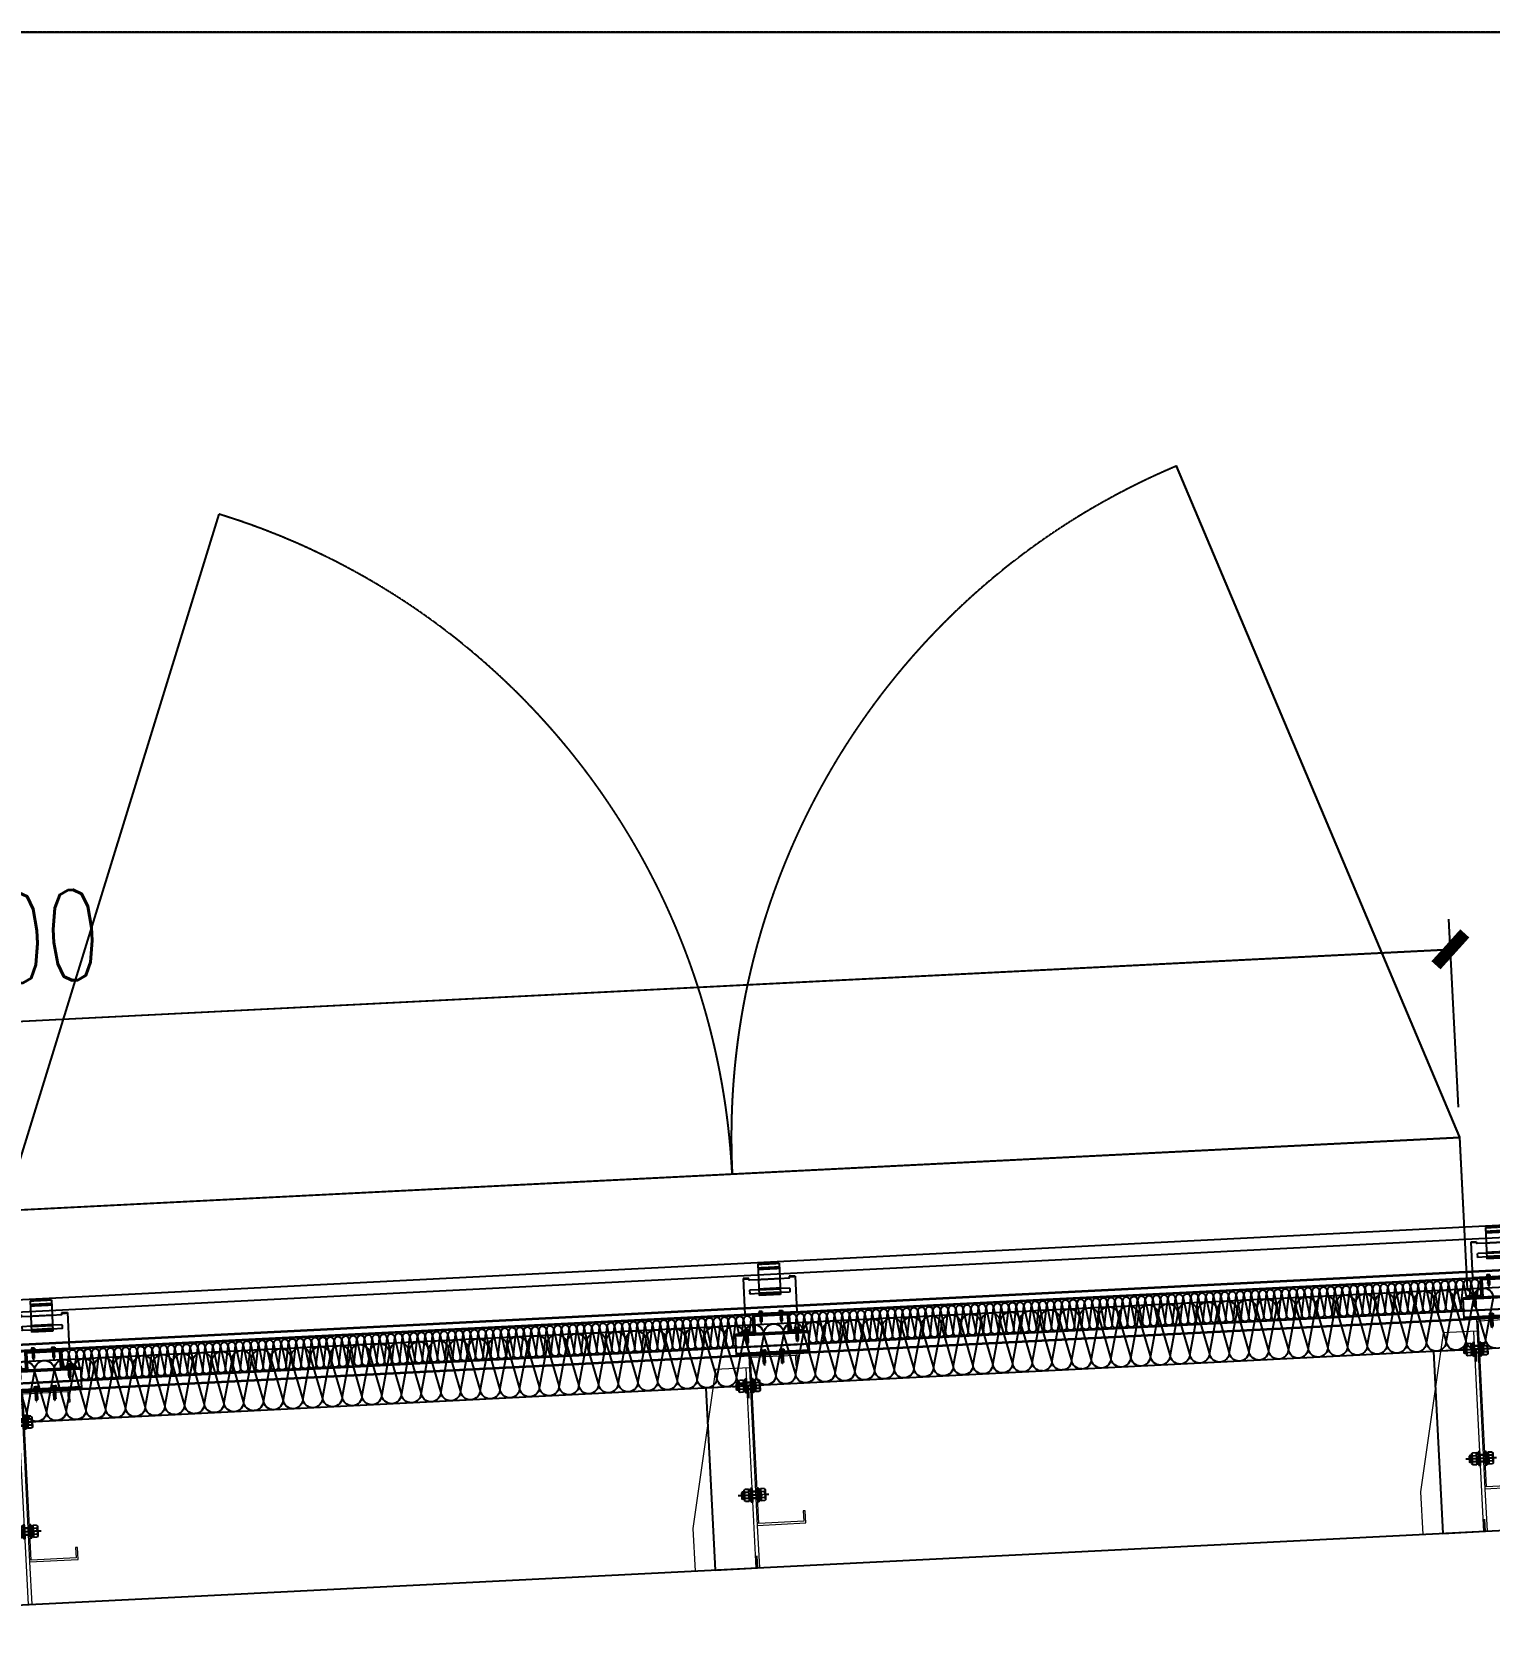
# Model space of a CAD drawing. Extents: x 220580 to 2027826, y -309201 to 71987.
# Drawn here: x 293934 to 296334, y -212164 to -209529 of the extents above; entities that cross this region are included whole.
import ezdxf

# ---------------------------------------------------------------- set-up
doc = ezdxf.new("R2010")
doc.units = 0
for name, pattern in [('__DASH', [0.35, 0.25, -0.1]), ('CENTER', [2, 1.25, -0.25, 0.25, -0.25]), ('CONTINUOUS0', [0]), ('CONTINUOUS1', [0]), ('DASH', [0.35, 0.25, -0.1]), ('DOTE', [2.42, 2, -0.2, 0.02, -0.2])]:
    doc.linetypes.add(name, pattern=pattern)
for name, color, linetype in [('003_THICK', 7, 'CONTINUOUS1'), ('004_THIN', 6, 'CONTINUOUS0'), ('A-AXIS-DOTE', 14, 'DOTE'), ('A-AXIS-DP', 126, 'Continuous'), ('A-HATCH-2', 251, 'Continuous'), ('A-LIN-V', 9, 'Continuous'), ('AS-COLN', 6, 'Continuous'), ('BWM', 8, 'Continuous'), ('C18', 4, 'CENTER'), ('DIM', 173, 'Continuous'), ('pj', 4, 'Continuous'), ('SEAMLOK75 - SHEET', 6, 'Continuous'), ('ZX', 240, 'CENTER'), ('建-尺寸', 3, 'Continuous'), ('紧固件', 40, 'Continuous')]:
    doc.layers.add(name, color=color, linetype=linetype)
doc.layers.add('S-dim', color=81, linetype='Continuous', lineweight=0)
doc.layers.add('粗', color=7, linetype='Continuous', lineweight=50)
doc.styles.add('A-DIM_T3', font='SIMPLEX', dxfattribs={"width": 0.705882, "bigfont": 'GBCBIG'})
doc.dimstyles.new('A-DIM&&50', dxfattribs={"dimtxt": 148.75, "dimasz": 50, "dimexe": 125, "dimexo": 150, "dimgap": 63.125, "dimtad": 1, "dimdec": 0, "dimzin": 0, "dimdsep": 46, "dimtxsty": 'A-DIM_T3', "dimblk": 'ARCHTICK', "dimcen": 0.09, "dimclrt": 7, "dimazin": 2, "dimtfac": 1, "dimtdec": 0, "dimtix": 1, "dimtmove": 2, "dimatfit": 3, "dimfxl": 0, "dimtolj": 1, "dimtzin": 0, "dimarcsym": 0})

# ---------------------------------------------------------------- blocks, each defined once
blk = doc.blocks.new('CURVEPATTERNLIB$SYSLIB$岩棉板')
at = {"color": 0}
for p, q in [((0, -17), (12, -67)), ((12, -67), (24, -17))]:
    blk.add_line(p, q, dxfattribs=at)
for centre, start, end in [((12, -17), 0, 180), ((0, -67), 270, 0), ((24, -67), 180, 270)]:
    blk.add_arc(centre, 12, start, end, dxfattribs=at)
blk = doc.blocks.new('G$C845E5159')
at = {"layer": 'A-LIN-V', "color": 2}
blk.add_line((300, 700), (8250, 1100), dxfattribs=at)
at = {"layer": 'A-LIN-V'}
for points in [[(6865.1, 1310.7), (6864.1, 1330.6), (6794.2, 1327.1), (6809.3, 1027.5), (6879.2, 1031), (6878.2, 1051)], [(5666.6, 1250.4), (5665.6, 1270.3), (5595.7, 1266.8), (5610.8, 967.2), (5680.7, 970.7), (5679.7, 990.7)]]:
    blk.add_lwpolyline(points, dxfattribs=at)
at = {"layer": 'AS-COLN'}
for p, q in [((8250, 1500.5), (401.1, 1105.6)), ((8250, 1400.4), (400.1, 1005.4))]:
    blk.add_line(p, q, dxfattribs=at)
at = {"layer": 'A-HATCH-2', "xscale": -1.354458951392196, "yscale": 1.351351351351351, "zscale": 1.351351351351351, "rotation": 2.88037755284905}
for p in [(6729, 1431), (6761.5, 1432.6), (6794, 1434.3), (6826.4, 1435.9), (6858.9, 1437.5), (6891.3, 1439.2), (6209.6, 1404.9), (6242, 1406.5), (6274.5, 1408.1), (6307, 1409.8), (6339.4, 1411.4), (6371.9, 1413), (6404.4, 1414.7), (6436.8, 1416.3), (6469.3, 1417.9), (6501.8, 1419.6), (6534.2, 1421.2), (6566.7, 1422.8), (6599.2, 1424.5), (6631.6, 1426.1), (6664.1, 1427.7), (6696.6, 1429.4), (5657.6, 1377.1), (5690.1, 1378.7), (5722.6, 1380.3), (5755, 1382), (5787.5, 1383.6), (5820, 1385.2), (5852.4, 1386.9), (5884.9, 1388.5), (5917.4, 1390.1), (5949.8, 1391.8), (5982.3, 1393.4), (6014.8, 1395.1), (6047.2, 1396.7), (6079.7, 1398.3), (6112.2, 1400), (6144.6, 1401.6), (6177.1, 1403.2), (5138.2, 1350.9), (5170.7, 1352.6), (5203.1, 1354.2), (5235.6, 1355.8), (5268.1, 1357.5), (5300.5, 1359.1), (5333, 1360.7), (5365.4, 1362.4), (5397.9, 1364), (5430.4, 1365.6), (5462.8, 1367.3), (5495.3, 1368.9), (5527.8, 1370.5), (5560.2, 1372.2), (5592.7, 1373.8), (5625.2, 1375.4), (4618.7, 1324.8), (4651.2, 1326.4), (4683.7, 1328.1), (4716.1, 1329.7), (4748.6, 1331.3), (4781.1, 1333), (4813.5, 1334.6), (4846, 1336.2), (4878.5, 1337.9), (4910.9, 1339.5), (4943.4, 1341.1), (4975.9, 1342.8), (5008.3, 1344.4), (5040.8, 1346), (5073.3, 1347.7), (5105.7, 1349.3), (4488.9, 1318.3), (4521.3, 1319.9), (4553.8, 1321.5), (4586.3, 1323.2)]:
    blk.add_blockref('CURVEPATTERNLIB$SYSLIB$岩棉板', p, dxfattribs=at)
blk = doc.blocks.new('_ArchTick')
at = {"color": 0, "linetype": 'ByBlock', "const_width": 0.4}
blk.add_lwpolyline([(-0.5, -0.5), (0.5, 0.5)], dxfattribs=at)
blk = doc.blocks.new('*D369')
at = {"layer": 'Defpoints', "color": 0, "transparency": 16777216}
for p in [(-1772682.3, 580899.3), (-1777491.8, 580830.9), (-1772697.8, 580589.7)]:
    blk.add_point(p, dxfattribs=at)
at = {"layer": '建-尺寸', "color": 0, "lineweight": -2, "transparency": 16777216}
for p, q in [((-1777489.3, 580880.8), (-1777473.7, 581190.4)), ((-1777476.2, 581140.5), (-1772682.3, 580899.3)), ((-1772695.3, 580639.6), (-1772679.7, 580949.2))]:
    blk.add_line(p, q, dxfattribs=at)
at = {"layer": '建-尺寸', "color": 0, "lineweight": -2, "transparency": 16777216, "xscale": 50, "yscale": 50, "zscale": 50}
for p, rotation in [((-1777476.2, 581140.5), 177.1195904165195), ((-1772682.3, 580899.3), 357.1195904165195)]:
    blk.add_blockref('_ArchTick', p, dxfattribs=dict(at, rotation=rotation))
at = {"layer": '建-尺寸', "color": 7, "transparency": 16777216, "insert": (-1775072.3, 581157.2), "char_height": 148.75, "attachment_point": 5, "rotation": 357.1196, "style": 'A-DIM_T3'}
blk.add_mtext('\\A1;4800', dxfattribs=at)
blk = doc.blocks.new('20250821141233')
at = {"layer": 'A-AXIS-DOTE', "linetype": '__DASH', "ltscale": 2}
blk.add_line((110560.4, 14500), (-5335.3, 14500), dxfattribs=at)
blk = doc.blocks.new('34t65')
at = {"color": 2, "ltscale": 50}
for p, q in [((1430037, 238183.4), (1430157, 238183.4)), ((1430037, 238148.4), (1430037, 238183.4)), ((1430037, 238180.9), (1430157, 238180.9)), ((1430157, 238183.4), (1430157, 238148.4)), ((1430157, 238150.9), (1430037, 238150.9)), ((1430157, 238148.4), (1430037, 238148.4))]:
    blk.add_line(p, q, dxfattribs=at)
blk = doc.blocks.new('*U1984')
at = {"layer": 'pj'}
for p, q in [((-4.4, 0.5), (-4.4, 0)), ((4.4, 0), (-4.4, 0)), ((-4.1, 0.8), (-3.1, 1)), ((4.1, 0.8), (-4.1, 0.8)), ((-3.1, 3.9), (-3.1, 1)), ((3.1, 1), (-3.1, 1)), ((2.3, 4.2), (-2.3, 4.2)), ((-2, 0.8), (-1.5, 1)), ((-1.5, 3.9), (-1.5, 1)), ((-1.5, 0), (-1.5, -1.6)), ((1.5, 3.9), (1.5, 1)), ((2.2, 0.8), (1.5, 1)), ((1.5, 0), (1.5, -1.1)), ((3.1, 3.9), (3.1, 1)), ((4.1, 0.8), (3.1, 1)), ((4.4, 0.5), (4.4, 0)), ((-2.1, -1.9), (2.1, -1.4)), ((-2.1, -1.9), (-1.5, -1.6)), ((-2.1, -1.9), (-1.5, -2.2)), ((-2.1, -3.3), (2.1, -2.8)), ((-2.1, -3.3), (-1.5, -3)), ((-2.1, -3.3), (-1.5, -3.6)), ((-2.1, -4.7), (2.1, -4.2)), ((-2.1, -4.7), (-1.5, -4.4)), ((-2.1, -4.7), (-1.5, -5)), ((-2.1, -6.1), (2.1, -5.6)), ((-2.1, -6.1), (-1.5, -5.8)), ((-2.1, -6.1), (-1.5, -6.4)), ((-2.1, -7.5), (2.1, -7)), ((-2.1, -7.5), (-1.5, -7.2)), ((-2.1, -7.5), (-1.5, -7.8)), ((-2.1, -8.9), (2.1, -8.4)), ((-2.1, -8.9), (-1.5, -8.6)), ((-2.1, -8.9), (-1.5, -9.2)), ((-2.1, -10.3), (2.1, -9.8)), ((-2.1, -10.3), (-1.5, -10)), ((-2.1, -10.3), (-1.5, -10.6)), ((-2.1, -11.7), (2.1, -11.2)), ((-2.1, -11.7), (-1.5, -11.4)), ((-2.1, -11.7), (-1.5, -12)), ((-2.1, -13.1), (-1.5, -12.8)), ((-2.1, -13.1), (-1.1, -13)), ((-2.1, -13.1), (-1.5, -13.4)), ((-1.5, -1.6), (1.5, -1.1)), ((-1.5, -2.2), (1.5, -1.7)), ((-1.5, -2.2), (-1.5, -3)), ((-1.5, -3), (1.5, -2.5)), ((-1.5, -3.6), (1.5, -3.1)), ((-1.5, -3.6), (-1.5, -4.4)), ((-1.5, -4.4), (1.5, -3.9)), ((-1.5, -5), (1.5, -4.5)), ((-1.5, -5), (-1.5, -5.8)), ((-1.5, -5.8), (1.5, -5.3)), ((-1.5, -6.4), (1.5, -5.9)), ((-1.5, -6.4), (-1.5, -7.2)), ((-1.5, -7.2), (1.5, -6.7)), ((-1.5, -7.8), (1.5, -7.3)), ((-1.5, -7.8), (-1.5, -8.6)), ((-1.5, -8.6), (1.5, -8.1)), ((-1.5, -9.2), (1.5, -8.7)), ((-1.5, -9.2), (-1.5, -10)), ((-1.5, -10), (1.5, -9.5)), ((-1.5, -10.6), (1.5, -10.1)), ((-1.5, -10.6), (-1.5, -11.4)), ((-1.5, -11.4), (1.5, -10.9)), ((-1.5, -12), (1.5, -11.5)), ((-1.5, -12), (-1.5, -12.8)), ((-1.5, -12.8), (-1, -12.7)), ((-1.5, -13.4), (-1.5, -17.2)), ((-1.5, -13.4), (-1.3, -13.4)), ((0, -18.6), (-1.5, -17.2)), ((0, -18.6), (1.5, -17.2)), ((0.6, -12.4), (1.5, -12.3)), ((0.7, -12.8), (2.1, -12.6)), ((0.7, -13), (1.5, -12.9)), ((0.7, -13.8), (1.5, -13.7)), ((0.7, -14.2), (2.1, -14)), ((0.7, -14.4), (1.5, -14.3)), ((1.5, -0.3), (1.5, -1.1)), ((2.1, -1.4), (1.5, -1.1)), ((2.1, -1.4), (1.5, -1.7)), ((1.5, -1.7), (1.5, -2.5)), ((2.1, -2.8), (1.5, -2.5)), ((2.1, -2.8), (1.5, -3.1)), ((1.5, -3.1), (1.5, -3.9)), ((2.1, -4.2), (1.5, -3.9)), ((2.1, -4.2), (1.5, -4.5)), ((1.5, -4.5), (1.5, -5.3)), ((2.1, -5.6), (1.5, -5.3)), ((2.1, -5.6), (1.5, -5.9)), ((1.5, -5.9), (1.5, -6.7)), ((2.1, -7), (1.5, -6.7)), ((2.1, -7), (1.5, -7.3)), ((1.5, -7.3), (1.5, -8.1)), ((2.1, -8.4), (1.5, -8.1)), ((2.1, -8.4), (1.5, -8.7)), ((1.5, -8.7), (1.5, -9.5)), ((2.1, -9.8), (1.5, -9.5)), ((2.1, -9.8), (1.5, -10.1)), ((1.5, -10.1), (1.5, -10.9)), ((2.1, -11.2), (1.5, -10.9)), ((2.1, -11.2), (1.5, -11.5)), ((1.5, -11.5), (1.5, -12.3)), ((2.1, -12.6), (1.5, -12.3)), ((2.1, -12.6), (1.5, -12.9)), ((1.5, -12.9), (1.5, -13.7)), ((2.1, -14), (1.5, -13.7)), ((2.1, -14), (1.5, -14.3)), ((1.5, -14.3), (1.5, -17.2))]:
    blk.add_line(p, q, dxfattribs=at)
blk.add_lwpolyline([(0, -18.6), (0.7, -14.4), (0.7, -12.7, 0.417657), (0.4, -12.4, 0.097062), (-1, -12.7), (-1.5, -13.8)], format="xyb", dxfattribs=at)
for centre, radius, start, end in [((-4.1, 0.5), 0.3, 90, 180), ((-2.3, 3.3), 0.951, 35.4009, 144.5991), ((0, 1), 3.2, 61.0594, 118.9406), ((2.3, 3.3), 0.951, 35.4009, 144.5991), ((4.1, 0.5), 0.3, 0, 90)]:
    blk.add_arc(centre, radius, start, end, dxfattribs=at)
at = {"layer": 'ZX', "ltscale": 0.2}
blk.add_line((0, 4.9), (0, -21), dxfattribs=at)
blk = doc.blocks.new('A$C2F3B4A73')
at = {"layer": '粗', "lineweight": -2}
for p, q in [((25.2, 101.1), (60.4, 101.1)), ((25.2, 101.1), (25.2, 49.6)), ((60.4, 101.1), (60.4, 49.6)), ((0, 78.7), (9.6, 78.7)), ((0, 78.7), (0, 19.8)), ((9.6, 78.7), (9.6, 76.3)), ((9.6, 58.4), (9.6, 53.6)), ((10.4, 75.5), (25.2, 75.5)), ((10.4, 59.2), (25.2, 59.2)), ((10.4, 52.8), (25.2, 52.8)), ((25.2, 58.4), (60.4, 58.4)), ((25.2, 53.6), (60.4, 53.6)), ((60.4, 75.5), (75.2, 75.5)), ((60.4, 59.2), (75.2, 59.2)), ((60.4, 52.8), (75.2, 52.8)), ((76, 78.7), (85.6, 78.7)), ((76, 78.7), (76, 76.3)), ((76, 58.4), (76, 53.6)), ((85.6, 78.7), (85.6, 19.8)), ((25.2, 49.6), (60.4, 49.6)), ((0, 19.8), (85.6, 19.8)), ((0, 18.8), (0, 19.8)), ((0, 18.8), (85.6, 18.8)), ((14.4, 19.8), (14.4, 18.8)), ((71.2, 19.8), (71.2, 18.8)), ((85.6, 19.8), (85.6, 18.8))]:
    blk.add_line(p, q, dxfattribs=at)
at = {"layer": '粗', "linetype": 'DASH', "lineweight": -2}
for p, q in [((25.2, 100.6), (60.4, 100.6)), ((25.2, 94.7), (60.4, 94.7)), ((25.2, 92.3), (60.4, 92.3)), ((0, 77.7), (9.6, 77.7)), ((25.2, 75.5), (60.4, 75.5)), ((25.2, 60), (60.4, 60)), ((25.2, 59.2), (60.4, 59.2)), ((25.2, 52.8), (60.4, 52.8)), ((76, 77.7), (85.6, 77.7)), ((25.2, 52), (60.4, 52)), ((16, 19.8), (16, 18.8)), ((21.6, 19.8), (21.6, 18.8)), ((29.6, 19.8), (29.6, 18.8)), ((35.2, 19.8), (35.2, 18.8)), ((50.4, 19.8), (50.4, 18.8)), ((56, 19.8), (56, 18.8)), ((64, 19.8), (64, 18.8)), ((69.6, 19.8), (69.6, 18.8))]:
    blk.add_line(p, q, dxfattribs=at)
at = {"layer": '粗', "lineweight": -2}
for centre, start, end in [((10.4, 76.3), 180, 270), ((10.4, 58.4), 90, 180), ((10.4, 53.6), 180, 270), ((75.2, 76.3), 270, 0), ((75.2, 58.4), 0, 90), ((75.2, 53.6), 270, 0)]:
    blk.add_arc(centre, 0.8, start, end, dxfattribs=at)
at = {"layer": '紧固件', "color": 2, "yscale": 0.8, "zscale": 0.8}
for p, xscale in [((26.1, 19.8), 0.8), ((59.5, 19.8), -0.8)]:
    blk.add_blockref('*U1984', p, dxfattribs=dict(at, xscale=xscale))
blk = doc.blocks.new('A$C51791418')
blk.add_blockref('A$C2F3B4A73', (-42.8, -15.8))
blk = doc.blocks.new('*U1987')
at = {"layer": '003_THICK', "color": 2}
for points in [[(-11, 13.1, 0.611769), (-11, 6.5, 0.611769)], [(-11, 6.5, 0.305859), (-11, -6.5, 0.305859)], [(31.2, 6.5, 0.61177), (31.2, 13.1, 0.61177)], [(31.2, -6.5, 0.305858), (31.2, 6.5, 0.305858)], [(-11, -6.5, 0.611769), (-11, -13.1, 0.611769)], [(31.2, -13.1, 0.61177), (31.2, -6.5, 0.61177)]]:
    blk.add_lwpolyline(points, format="xyb", dxfattribs=at)
for points in [[(-13, 9.8), (-13, -9.8)], [(-11, 13.1), (-3, 13.1)], [(-11, 6.5), (-3, 6.5)], [(-3.6, 8), (-3.6, -8)], [(-3, 13.1), (-3, -13.1)], [(-3, 12.1), (1.1, 12.1)], [(-3, 0), (1.1, 4.1)], [(-3, -4.1), (1.1, 0)], [(1.1, 15), (4.1, 15)], [(1.1, 15), (1.1, -15)], [(4.1, 15), (4.1, -15)], [(4.1, 8), (16.1, 8)], [(16.1, 15), (16.1, -15)], [(16.1, 15), (19.1, 15)], [(19.1, 15), (19.1, -15)], [(19.1, 12.1), (23.2, 12.1)], [(19.1, 0), (23.2, 4.1)], [(23.2, 13.1), (23.2, -13.1)], [(23.2, 13.1), (31.2, 13.1)], [(23.2, 6.5), (31.2, 6.5)], [(33.2, 9.8), (33.2, -9.8)], [(33.2, 8), (37.5, 8)], [(37.5, 8), (37.5, -8)], [(37.5, 8), (39, 6.5)], [(39, 6.5), (39, -6.5)], [(-11, -6.5), (-3, -6.5)], [(-11, -13.1), (-3, -13.1)], [(-3, -12.1), (1.1, -12.1)], [(1.1, -15), (4.1, -15)], [(4.1, -8), (16.1, -8)], [(16.1, -15), (19.1, -15)], [(19.1, -4.1), (23.2, 0)], [(19.1, -12.1), (23.2, -12.1)], [(23.2, -6.5), (31.2, -6.5)], [(23.2, -13.1), (31.2, -13.1)], [(33.2, -8), (37.5, -8)], [(37.5, -8), (39, -6.5)]]:
    blk.add_lwpolyline(points, dxfattribs=at)
at = {"layer": '004_THIN', "color": 2}
for points in [[(-3.6, 6.5), (16.1, 6.5)], [(33.2, 6.5), (39, 6.5)], [(-3.6, -6.5), (16.1, -6.5)], [(33.2, -6.5), (39, -6.5)]]:
    blk.add_lwpolyline(points, dxfattribs=at)
at = {"layer": 'C18', "color": 1, "ltscale": 0.6}
blk.add_lwpolyline([(-21, 0), (47, 0)], dxfattribs=at)
blk = doc.blocks.new('1112')
at = {"color": 2}
blk.add_lwpolyline([(1432456, 238570.9), (1432478.5, 238570.9), (1432478.5, 238598.4), (1432538.5, 238598.4), (1432538.5, 238570.9), (1432561, 238570.9), (1432561, 238568.4), (1432536, 238568.4), (1432536, 238595.9), (1432481, 238595.9), (1432481, 238568.4), (1432456, 238568.4)], close=True, dxfattribs=at)
at = {"layer": 'S-dim', "ltscale": 10}
for p, q in [((1432412.5, 238511.6), (1432362.5, 238252.3)), ((1432412.5, 238512.7), (1432468.5, 238512.7)), ((1432462.5, 238511.6), (1432462.5, 238182.3)), ((1432362.5, 238252.3), (1432362.5, 238182.3)), ((1432468.5, 238252.3), (1432468.5, 238182.3)), ((1432362.5, 238182.3), (1432468.5, 238182.3))]:
    blk.add_line(p, q, dxfattribs=at)
at = {"layer": 'S-dim', "color": 6, "ltscale": 10}
blk.add_lwpolyline([(1432548.5, 238512.3), (1432548.5, 238532.3), (1432468.5, 238532.3), (1432468.5, 238252.3), (1432548.5, 238252.3), (1432548.5, 238272.3), (1432545.5, 238272.3), (1432545.5, 238255.3), (1432471.5, 238255.3), (1432471.5, 238529.3), (1432545.5, 238529.3), (1432545.5, 238512.3)], close=True, dxfattribs=at)
blk.add_blockref('34t65', (2411.5, 385))
at = {"xscale": -0.7500000000000001, "yscale": 0.7500000000000001, "zscale": 0.7500000000000001, "rotation": 359.9999999722328}
for p in [(1432474.6, 238482.3), (1432474.6, 238302.3)]:
    blk.add_blockref('*U1987', p, dxfattribs=at)
at = {"layer": 'SEAMLOK75 - SHEET', "xscale": -1}
blk.add_blockref('A$C51791418', (1432508.5, 238596.4), dxfattribs=at)
at = {"layer": '紧固件', "xscale": -1.023999999801318, "yscale": 1.023999999801318, "zscale": 1.023999999801318}
for p in [(1432467.3, 238570.9), (1432549.8, 238570.9, 0), (1432493.5, 238535.9), (1432523.5, 238535.9)]:
    blk.add_blockref('*U1984', p, dxfattribs=at)
blk = doc.blocks.new('3e34t5')
at = {"rotation": 2.880377552740777}
for p in [(-166580, -57828.8), (-167778.5, -57889.1), (-168977, -57949.4)]:
    blk.add_blockref('1112', p, dxfattribs=at)
blk = doc.blocks.new('wm')
at = {"color": 1, "ltscale": 50}
for p, q in [((1253656.3, 252531.4), (1245914.8, 252141.9)), ((1253656.3, 252529.9), (1245914.8, 252140.4))]:
    blk.add_line(p, q, dxfattribs=at)
at = {"color": 4, "ltscale": 50}
for p, q in [((1245914.8, 252089.2), (1253656.3, 252478.7, 0)), ((1245914.8, 252088.4), (1253656.3, 252477.9, 0)), ((1245914.8, 252075), (1253656.3, 252464.5, 0)), ((1245914.8, 252074.2), (1253656.3, 252463.7, 0))]:
    blk.add_line(p, q, dxfattribs=at)
at = {"color": 2, "ltscale": 50}
blk.add_line((1245914.8, 252075.3), (1253656.3, 252464.8, 0), dxfattribs=at)
at = {"layer": 'BWM', "elevation": 0}
for points in [[(1252252, 252408.1, -0.414214), (1252245.4, 252414), (1252249.8, 252451.8, 1), (1252237.3, 252451.1), (1252245.4, 252414, -1), (1252233, 252413.4), (1252237.3, 252451.1, 1), (1252224.8, 252450.5), (1252233, 252413.4, -1), (1252220.5, 252412.7), (1252224.8, 252450.5, 1), (1252212.3, 252449.9), (1252220.5, 252412.7, -1), (1252208, 252412.1), (1252212.3, 252449.9, 1), (1252199.9, 252449.2), (1252208, 252412.1, -1), (1252195.5, 252411.5), (1252199.9, 252449.2, 1), (1252187.4, 252448.6), (1252195.5, 252411.5, -1), (1252183, 252410.9), (1252187.4, 252448.6, 1), (1252174.9, 252448), (1252183, 252410.9, -1), (1252170.5, 252410.2), (1252174.9, 252448, 1), (1252162.4, 252447.4), (1252170.5, 252410.2, -1), (1252158.1, 252409.6), (1252162.4, 252447.4, 1), (1252149.9, 252446.7), (1252158.1, 252409.6, -1), (1252145.6, 252409), (1252149.9, 252446.7, 1), (1252137.4, 252446.1), (1252145.6, 252409, -1), (1252133.1, 252408.4), (1252137.4, 252446.1, 1), (1252125, 252445.5), (1252133.1, 252408.4, -1), (1252120.6, 252407.7), (1252125, 252445.5, 1), (1252112.5, 252444.8), (1252120.6, 252407.7, -1), (1252108.1, 252407.1), (1252112.5, 252444.8, 1), (1252100, 252444.2), (1252108.1, 252407.1, -1), (1252095.6, 252406.5), (1252100, 252444.2, 1), (1252087.5, 252443.6), (1252095.6, 252406.5, -1), (1252083.2, 252405.8), (1252087.5, 252443.6, 1), (1252075, 252443), (1252083.2, 252405.8, -1), (1252070.7, 252405.2), (1252075, 252443, 1), (1252062.5, 252442.3), (1252070.7, 252405.2, -1), (1252058.2, 252404.6), (1252062.5, 252442.3, 1), (1252050.1, 252441.7), (1252058.2, 252404.6, -1), (1252045.7, 252404), (1252050.1, 252441.7, 1), (1252037.6, 252441.1), (1252045.7, 252404, -1), (1252033.2, 252403.3), (1252037.6, 252441.1, 1), (1252025.1, 252440.4), (1252033.2, 252403.3, -1), (1252020.7, 252402.7), (1252025.1, 252440.4, 1), (1252012.6, 252439.8), (1252020.7, 252402.7, -1), (1252008.2, 252402.1), (1252012.6, 252439.8, 1), (1252000.1, 252439.2), (1252008.2, 252402.1, -1), (1251995.8, 252401.4), (1252000.1, 252439.2, 1), (1251987.6, 252438.6), (1251995.8, 252401.4, -1), (1251983.3, 252400.8), (1251987.6, 252438.6, 1), (1251975.1, 252437.9), (1251983.3, 252400.8, -1), (1251970.8, 252400.2), (1251975.1, 252437.9, 1), (1251962.7, 252437.3), (1251970.8, 252400.2, -1), (1251958.3, 252399.6), (1251962.7, 252437.3, 1), (1251950.2, 252436.7), (1251958.3, 252399.6, -1), (1251945.8, 252398.9), (1251950.2, 252436.7, 1), (1251937.7, 252436.1), (1251945.8, 252398.9, -1), (1251933.3, 252398.3), (1251937.7, 252436.1, 1), (1251925.2, 252435.4), (1251933.3, 252398.3, -1), (1251920.9, 252397.7), (1251925.2, 252435.4, 1), (1251912.7, 252434.8), (1251920.9, 252397.7, -1), (1251908.4, 252397), (1251912.7, 252434.8, 1), (1251900.2, 252434.2), (1251908.4, 252397, -1), (1251895.9, 252396.4), (1251900.2, 252434.2, 1), (1251887.8, 252433.5), (1251895.9, 252396.4, -1), (1251883.4, 252395.8), (1251887.8, 252433.5, 1), (1251875.3, 252432.9), (1251883.4, 252395.8, -1), (1251870.9, 252395.2), (1251875.3, 252432.9, 1), (1251862.8, 252432.3), (1251870.9, 252395.2, -1), (1251858.4, 252394.5), (1251862.8, 252432.3, 1), (1251850.3, 252431.7), (1251858.4, 252394.5, -1), (1251846, 252393.9), (1251850.3, 252431.7, 1), (1251837.8, 252431), (1251846, 252393.9, -1), (1251833.5, 252393.3), (1251837.8, 252431, 1), (1251825.3, 252430.4), (1251833.5, 252393.3, -1), (1251821, 252392.6), (1251825.3, 252430.4, 1), (1251812.9, 252429.8), (1251821, 252392.6, -1), (1251808.5, 252392), (1251812.9, 252429.8, 1), (1251800.4, 252429.1), (1251808.5, 252392, -1), (1251796, 252391.4), (1251800.4, 252429.1, 1), (1251787.9, 252428.5), (1251796, 252391.4, -1), (1251783.5, 252390.8), (1251787.9, 252428.5, 1), (1251775.4, 252427.9), (1251783.5, 252390.8, -1), (1251771, 252390.1), (1251775.4, 252427.9, 1), (1251762.9, 252427.3), (1251771, 252390.1, -1), (1251758.6, 252389.5), (1251762.9, 252427.3, 1), (1251750.4, 252426.6), (1251758.6, 252389.5, -1), (1251746.1, 252388.9), (1251750.4, 252426.6, 1), (1251737.9, 252426), (1251746.1, 252388.9, -1), (1251733.6, 252388.3), (1251737.9, 252426, 1), (1251725.5, 252425.4), (1251733.6, 252388.3, -1), (1251721.1, 252387.6), (1251725.5, 252425.4, 1), (1251713, 252424.7), (1251721.1, 252387.6, -1), (1251708.6, 252387), (1251713, 252424.7, 1), (1251700.5, 252424.1), (1251708.6, 252387, -1), (1251696.1, 252386.4), (1251700.5, 252424.1, 1), (1251688, 252423.5), (1251696.1, 252386.4, -1), (1251683.7, 252385.7), (1251688, 252423.5, 1), (1251675.5, 252422.9), (1251683.7, 252385.7, -1), (1251671.2, 252385.1), (1251675.5, 252422.9, 1), (1251663, 252422.2), (1251671.2, 252385.1, -1), (1251658.7, 252384.5), (1251663, 252422.2, 1), (1251650.6, 252421.6), (1251658.7, 252384.5, -1), (1251646.2, 252383.9), (1251650.6, 252421.6, 1), (1251638.1, 252421), (1251646.2, 252383.9, -1), (1251633.7, 252383.2), (1251638.1, 252421, 1), (1251625.6, 252420.3), (1251633.7, 252383.2, -1), (1251621.2, 252382.6), (1251625.6, 252420.3, 1), (1251613.1, 252419.7), (1251621.2, 252382.6, -1), (1251608.8, 252382), (1251613.1, 252419.7, 1), (1251600.6, 252419.1), (1251608.8, 252382, -1), (1251596.3, 252381.3), (1251600.6, 252419.1, 1), (1251588.1, 252418.5), (1251596.3, 252381.3, -1), (1251583.8, 252380.7), (1251588.1, 252418.5, 1), (1251575.7, 252417.8), (1251583.8, 252380.7, -1), (1251571.3, 252380.1), (1251575.7, 252417.8, 1), (1251563.2, 252417.2), (1251571.3, 252380.1, -1), (1251558.8, 252379.5), (1251563.2, 252417.2, 1), (1251550.7, 252416.6), (1251558.8, 252379.5, -1), (1251546.3, 252378.8), (1251550.7, 252416.6, 1), (1251538.2, 252416), (1251546.3, 252378.8, -1), (1251533.8, 252378.2), (1251538.2, 252416, 1), (1251525.7, 252415.3), (1251533.8, 252378.2, -1), (1251521.4, 252377.6), (1251525.7, 252415.3, 1), (1251513.2, 252414.7), (1251521.4, 252377.6, -1), (1251508.9, 252376.9), (1251513.2, 252414.7, 1), (1251500.7, 252414.1), (1251508.9, 252376.9, -1), (1251496.4, 252376.3), (1251500.7, 252414.1, 1), (1251488.3, 252413.4), (1251496.4, 252376.3, -1), (1251483.9, 252375.7), (1251488.3, 252413.4, 1), (1251475.8, 252412.8), (1251483.9, 252375.7, -1), (1251471.4, 252375.1), (1251475.8, 252412.8, 1), (1251463.3, 252412.2), (1251471.4, 252375.1, -1), (1251458.9, 252374.4), (1251463.3, 252412.2, 1), (1251450.8, 252411.6), (1251458.9, 252374.4, -1), (1251446.5, 252373.8), (1251450.8, 252411.6, 1), (1251438.3, 252410.9), (1251446.5, 252373.8, -1), (1251434, 252373.2), (1251438.3, 252410.9, 1), (1251425.8, 252410.3), (1251434, 252373.2, -1), (1251421.5, 252372.5), (1251425.8, 252410.3, 1), (1251413.4, 252409.7), (1251421.5, 252372.5, -1), (1251409, 252371.9), (1251413.4, 252409.7, 1), (1251400.9, 252409), (1251409, 252371.9, -1), (1251396.5, 252371.3), (1251400.9, 252409, 1), (1251388.4, 252408.4), (1251396.5, 252371.3, -1), (1251384, 252370.7), (1251388.4, 252408.4, 1), (1251375.9, 252407.8), (1251384, 252370.7, -1), (1251371.6, 252370), (1251375.9, 252407.8, 1), (1251363.4, 252407.2), (1251371.6, 252370, -1), (1251359.1, 252369.4), (1251363.4, 252407.2, 1), (1251350.9, 252406.5), (1251359.1, 252369.4, -1), (1251346.6, 252368.8), (1251350.9, 252406.5, 1), (1251338.5, 252405.9), (1251346.6, 252368.8, -1), (1251334.1, 252368.2), (1251338.5, 252405.9, 1), (1251326, 252405.3), (1251334.1, 252368.2, -1), (1251321.6, 252367.5), (1251326, 252405.3, 1), (1251313.5, 252404.6), (1251321.6, 252367.5, -1), (1251309.1, 252366.9), (1251313.5, 252404.6, 1), (1251301, 252404), (1251309.1, 252366.9, -1), (1251296.6, 252366.3), (1251301, 252404, 1), (1251288.5, 252403.4), (1251296.6, 252366.3, -1), (1251284.2, 252365.6), (1251288.5, 252403.4, 1), (1251276, 252402.8), (1251284.2, 252365.6, -1), (1251271.7, 252365), (1251276, 252402.8, 1), (1251263.5, 252402.1), (1251271.7, 252365, -1), (1251259.2, 252364.4), (1251263.5, 252402.1, 1), (1251251.1, 252401.5), (1251259.2, 252364.4, -1), (1251246.7, 252363.8), (1251251.1, 252401.5, 1), (1251238.6, 252400.9), (1251246.7, 252363.8, -1), (1251234.2, 252363.1), (1251238.6, 252400.9, 1), (1251226.1, 252400.2), (1251234.2, 252363.1, -1), (1251221.7, 252362.5), (1251226.1, 252400.2, 1), (1251213.6, 252399.6), (1251221.7, 252362.5, -1), (1251209.3, 252361.9), (1251213.6, 252399.6, 1), (1251201.1, 252399), (1251209.3, 252361.9, -1), (1251196.8, 252361.2), (1251201.1, 252399, 1), (1251188.6, 252398.4), (1251196.8, 252361.2, -1), (1251184.3, 252360.6), (1251188.6, 252398.4, 1), (1251176.2, 252397.7), (1251184.3, 252360.6, -1), (1251171.8, 252360), (1251176.2, 252397.7, 1), (1251163.7, 252397.1), (1251168.6, 252374.7)], [(1252259.9, 252432.1), (1252262.3, 252452.4, 1), (1252249.8, 252451.8), (1252254.7, 252429.3)], [(1252272.4, 252432.7), (1252274.8, 252453, 1), (1252262.3, 252452.4), (1252266.7, 252432.4)], [(1251053.5, 252347.8, -0.414214), (1251047, 252353.7), (1251051.3, 252391.5, 1), (1251038.8, 252390.8), (1251047, 252353.7, -1), (1251034.5, 252353.1), (1251038.8, 252390.8, 1), (1251026.3, 252390.2), (1251034.5, 252353.1, -1), (1251022, 252352.4), (1251026.3, 252390.2, 1), (1251013.9, 252389.6), (1251022, 252352.4, -1), (1251009.5, 252351.8), (1251013.9, 252389.6, 1), (1251001.4, 252388.9), (1251009.5, 252351.8, -1), (1250997, 252351.2), (1251001.4, 252388.9, 1), (1250988.9, 252388.3), (1250997, 252351.2, -1), (1250984.5, 252350.6), (1250988.9, 252388.3, 1), (1250976.4, 252387.7), (1250984.5, 252350.6, -1), (1250972.1, 252349.9), (1250976.4, 252387.7, 1), (1250963.9, 252387.1), (1250972.1, 252349.9, -1), (1250959.6, 252349.3), (1250963.9, 252387.1, 1), (1250951.4, 252386.4), (1250959.6, 252349.3, -1), (1250947.1, 252348.7), (1250951.4, 252386.4, 1), (1250939, 252385.8), (1250947.1, 252348.7, -1), (1250934.6, 252348.1), (1250939, 252385.8, 1), (1250926.5, 252385.2), (1250934.6, 252348.1, -1), (1250922.1, 252347.4), (1250926.5, 252385.2, 1), (1250914, 252384.5), (1250922.1, 252347.4, -1), (1250909.6, 252346.8), (1250914, 252384.5, 1), (1250901.5, 252383.9), (1250909.6, 252346.8, -1), (1250897.2, 252346.2), (1250901.5, 252383.9, 1), (1250889, 252383.3), (1250897.2, 252346.2, -1), (1250884.7, 252345.5), (1250889, 252383.3, 1), (1250876.5, 252382.7), (1250884.7, 252345.5, -1), (1250872.2, 252344.9), (1250876.5, 252382.7, 1), (1250864.1, 252382), (1250872.2, 252344.9, -1), (1250859.7, 252344.3), (1250864.1, 252382, 1), (1250851.6, 252381.4), (1250859.7, 252344.3, -1), (1250847.2, 252343.7), (1250851.6, 252381.4, 1), (1250839.1, 252380.8), (1250847.2, 252343.7, -1), (1250834.7, 252343), (1250839.1, 252380.8, 1), (1250826.6, 252380.1), (1250834.7, 252343, -1), (1250822.2, 252342.4), (1250826.6, 252380.1, 1), (1250814.1, 252379.5), (1250822.2, 252342.4, -1), (1250809.8, 252341.8), (1250814.1, 252379.5, 1), (1250801.6, 252378.9), (1250809.8, 252341.8, -1), (1250797.3, 252341.1), (1250801.6, 252378.9, 1), (1250789.1, 252378.3), (1250797.3, 252341.1, -1), (1250784.8, 252340.5), (1250789.1, 252378.3, 1), (1250776.7, 252377.6), (1250784.8, 252340.5, -1), (1250772.3, 252339.9), (1250776.7, 252377.6, 1), (1250764.2, 252377), (1250772.3, 252339.9, -1), (1250759.8, 252339.3), (1250764.2, 252377, 1), (1250751.7, 252376.4), (1250759.8, 252339.3, -1), (1250747.3, 252338.6), (1250751.7, 252376.4, 1), (1250739.2, 252375.7), (1250747.3, 252338.6, -1), (1250734.9, 252338), (1250739.2, 252375.7, 1), (1250726.7, 252375.1), (1250734.9, 252338, -1), (1250722.4, 252337.4), (1250726.7, 252375.1, 1), (1250714.2, 252374.5), (1250722.4, 252337.4, -1), (1250709.9, 252336.7), (1250714.2, 252374.5, 1), (1250701.8, 252373.9), (1250709.9, 252336.7, -1), (1250697.4, 252336.1), (1250701.8, 252373.9, 1), (1250689.3, 252373.2), (1250697.4, 252336.1, -1), (1250684.9, 252335.5), (1250689.3, 252373.2, 1), (1250676.8, 252372.6), (1250684.9, 252335.5, -1), (1250672.4, 252334.9), (1250676.8, 252372.6, 1), (1250664.3, 252372), (1250672.4, 252334.9, -1), (1250660, 252334.2), (1250664.3, 252372, 1), (1250651.8, 252371.4), (1250660, 252334.2, -1), (1250647.5, 252333.6), (1250651.8, 252371.4, 1), (1250639.3, 252370.7), (1250647.5, 252333.6, -1), (1250635, 252333), (1250639.3, 252370.7, 1), (1250626.9, 252370.1), (1250635, 252333, -1), (1250622.5, 252332.3), (1250626.9, 252370.1, 1), (1250614.4, 252369.5), (1250622.5, 252332.3, -1), (1250610, 252331.7), (1250614.4, 252369.5, 1), (1250601.9, 252368.8), (1250610, 252331.7, -1), (1250597.5, 252331.1), (1250601.9, 252368.8, 1), (1250589.4, 252368.2), (1250597.5, 252331.1, -1), (1250585, 252330.5), (1250589.4, 252368.2, 1), (1250576.9, 252367.6), (1250585, 252330.5, -1), (1250572.6, 252329.8), (1250576.9, 252367.6, 1), (1250564.4, 252367), (1250572.6, 252329.8, -1), (1250560.1, 252329.2), (1250564.4, 252367, 1), (1250551.9, 252366.3), (1250560.1, 252329.2, -1), (1250547.6, 252328.6), (1250551.9, 252366.3, 1), (1250539.5, 252365.7), (1250547.6, 252328.6, -1), (1250535.1, 252327.9), (1250539.5, 252365.7, 1), (1250527, 252365.1), (1250535.1, 252327.9, -1), (1250522.6, 252327.3), (1250527, 252365.1, 1), (1250514.5, 252364.4), (1250522.6, 252327.3, -1), (1250510.1, 252326.7), (1250514.5, 252364.4, 1), (1250502, 252363.8), (1250510.1, 252326.7, -1), (1250497.7, 252326.1), (1250502, 252363.8, 1), (1250489.5, 252363.2), (1250497.7, 252326.1, -1), (1250485.2, 252325.4), (1250489.5, 252363.2, 1), (1250477, 252362.6), (1250485.2, 252325.4, -1), (1250472.7, 252324.8), (1250477, 252362.6, 1), (1250464.6, 252361.9), (1250472.7, 252324.8, -1), (1250460.2, 252324.2), (1250464.6, 252361.9, 1), (1250452.1, 252361.3), (1250460.2, 252324.2, -1), (1250447.7, 252323.6), (1250452.1, 252361.3, 1), (1250439.6, 252360.7), (1250447.7, 252323.6, -1), (1250435.2, 252322.9), (1250439.6, 252360.7, 1), (1250427.1, 252360), (1250435.2, 252322.9, -1), (1250422.8, 252322.3), (1250427.1, 252360, 1), (1250414.6, 252359.4), (1250422.8, 252322.3, -1), (1250410.3, 252321.7), (1250414.6, 252359.4, 1), (1250402.1, 252358.8), (1250410.3, 252321.7, -1), (1250397.8, 252321), (1250402.1, 252358.8, 1), (1250389.7, 252358.2), (1250397.8, 252321, -1), (1250385.3, 252320.4), (1250389.7, 252358.2, 1), (1250377.2, 252357.5), (1250385.3, 252320.4, -1), (1250372.8, 252319.8), (1250377.2, 252357.5, 1), (1250364.7, 252356.9), (1250372.8, 252319.8, -1), (1250360.3, 252319.2), (1250364.7, 252356.9, 1), (1250352.2, 252356.3), (1250360.3, 252319.2, -1), (1250347.8, 252318.5), (1250352.2, 252356.3, 1), (1250339.7, 252355.6), (1250347.8, 252318.5, -1), (1250335.4, 252317.9), (1250339.7, 252355.6, 1), (1250327.2, 252355), (1250335.4, 252317.9, -1), (1250322.9, 252317.3), (1250327.2, 252355, 1), (1250314.7, 252354.4), (1250322.9, 252317.3, -1), (1250310.4, 252316.6), (1250314.7, 252354.4, 1), (1250302.3, 252353.8), (1250310.4, 252316.6, -1), (1250297.9, 252316), (1250302.3, 252353.8, 1), (1250289.8, 252353.1), (1250297.9, 252316, -1), (1250285.4, 252315.4), (1250289.8, 252353.1, 1), (1250277.3, 252352.5), (1250285.4, 252315.4, -1), (1250272.9, 252314.8), (1250277.3, 252352.5, 1), (1250264.8, 252351.9), (1250272.9, 252314.8, -1), (1250260.5, 252314.1), (1250264.8, 252351.9, 1), (1250252.3, 252351.3), (1250260.5, 252314.1, -1), (1250248, 252313.5), (1250252.3, 252351.3, 1), (1250239.8, 252350.6), (1250248, 252313.5, -1), (1250235.5, 252312.9), (1250239.8, 252350.6, 1), (1250227.4, 252350), (1250235.5, 252312.9, -1), (1250223, 252312.2), (1250227.4, 252350, 1), (1250214.9, 252349.4), (1250223, 252312.2, -1), (1250210.5, 252311.6), (1250214.9, 252349.4, 1), (1250202.4, 252348.7), (1250210.5, 252311.6, -1), (1250198, 252311), (1250202.4, 252348.7, 1), (1250189.9, 252348.1), (1250198, 252311, -1), (1250185.6, 252310.4), (1250189.9, 252348.1, 1), (1250177.4, 252347.5), (1250185.6, 252310.4, -1), (1250173.1, 252309.7), (1250177.4, 252347.5, 1), (1250164.9, 252346.9), (1250173.1, 252309.7, -1), (1250160.6, 252309.1), (1250164.9, 252346.9, 1), (1250152.5, 252346.2), (1250160.6, 252309.1, -1), (1250148.1, 252308.5), (1250152.5, 252346.2, 1), (1250140, 252345.6), (1250148.1, 252308.5, -1), (1250135.6, 252307.8), (1250140, 252345.6, 1), (1250127.5, 252345), (1250135.6, 252307.8, -1), (1250123.1, 252307.2), (1250127.5, 252345, 1), (1250115, 252344.3), (1250123.1, 252307.2, -1), (1250110.6, 252306.6), (1250115, 252344.3, 1), (1250102.5, 252343.7), (1250110.6, 252306.6, -1), (1250098.2, 252306), (1250102.5, 252343.7, 1), (1250090, 252343.1), (1250098.2, 252306, -1), (1250085.7, 252305.3), (1250090, 252343.1, 1), (1250077.5, 252342.5), (1250085.7, 252305.3, -1), (1250073.2, 252304.7), (1250077.5, 252342.5, 1), (1250065.1, 252341.8), (1250073.2, 252304.7, -1), (1250060.7, 252304.1), (1250065.1, 252341.8, 1), (1250052.6, 252341.2), (1250060.7, 252304.1, -1), (1250048.2, 252303.5), (1250052.6, 252341.2, 1), (1250040.1, 252340.6), (1250048.2, 252303.5, -1), (1250035.7, 252302.8), (1250040.1, 252340.6, 1), (1250027.6, 252339.9), (1250035.7, 252302.8, -1), (1250023.3, 252302.2), (1250027.6, 252339.9, 1), (1250015.1, 252339.3), (1250023.3, 252302.2, -1), (1250010.8, 252301.6), (1250015.1, 252339.3, 1), (1250002.6, 252338.7), (1250010.8, 252301.6, -1), (1249998.3, 252300.9), (1250002.6, 252338.7, 1), (1249990.2, 252338.1), (1249998.3, 252300.9, -1), (1249985.8, 252300.3), (1249990.2, 252338.1, 1), (1249977.7, 252337.4), (1249985.8, 252300.3, -1), (1249973.3, 252299.7), (1249977.7, 252337.4, 1), (1249965.2, 252336.8), (1249970.1, 252314.4)], [(1251061.5, 252371.8), (1251063.8, 252392.1, 1), (1251051.3, 252391.5), (1251056.2, 252369)], [(1251073.9, 252372.4), (1251076.3, 252392.7, 1), (1251063.8, 252392.1), (1251068.2, 252372.1)], [(1251148.9, 252376.2), (1251151.2, 252396.5, 1), (1251138.7, 252395.9), (1251143.1, 252375.9)], [(1251161.3, 252376.8), (1251163.7, 252397.1, 1), (1251151.2, 252396.5), (1251155.6, 252376.5)], [(1249950.4, 252315.9), (1249952.7, 252336.2, 1), (1249940.2, 252335.5), (1249944.6, 252315.6)], [(1249962.9, 252316.5), (1249965.2, 252336.8, 1), (1249952.7, 252336.2), (1249957.1, 252316.2)]]:
    blk.add_lwpolyline(points, format="xyb", dxfattribs=at)
at = {"layer": 'SEAMLOK75 - SHEET'}
for p, q in [((1245714.8, 252216.6, 0), (1253637.8, 252615.2, 0)), ((1245715.8, 252196.6, 0), (1253632.2, 252594.9, 0)), ((1253638.9, 252541.2, 0), (1245718.5, 252142.7, 0)), ((1253641.6, 252540.3, 0), (1245718.6, 252141.7, 0))]:
    blk.add_line(p, q, dxfattribs=at)
at = {"layer": 'A-HATCH-2'}
blk.add_blockref('3e34t5', (178.6, 9, 0), dxfattribs=at)
blk = doc.blocks.new('1231534634654')
at = {"layer": 'A-LIN-V'}
for points in [[(-1775094.8, 580710.3), (-1774628.2, 581815.9)], [(-1772697.8, 580589.7), (-1773051.1, 581736.5)], [(-1777491.8, 580830.9), (-1772697.8, 580589.7)], [(-1772710.4, 580340), (-1772697.8, 580589.7)]]:
    blk.add_lwpolyline(points, dxfattribs=at)
at = {"layer": 'A-LIN-V', "linetype": 'DASH'}
for centre, start, end in [((-1775094.8, 580710.3), 357.1196, 67.1196), ((-1772697.8, 580589.7), 107.1196, 177.1196)]:
    blk.add_arc(centre, 1200, start, end, dxfattribs=at)
at = {"layer": '建-尺寸'}
dim = blk.add_aligned_dim(p1=(-1777491.8, 580830.9), p2=(-1772697.8, 580589.7), distance=310, dimstyle='A-DIM&&50', dxfattribs=at)
dim.commit()
dim.dimension.update_dxf_attribs({"geometry": '*D369', "text_midpoint": (-1775072.3, 581157.2)})
blk = doc.blocks.new('42432')
at = {"layer": 'A-LIN-V', "rotation": 5.760755105663479}
blk.add_blockref('1231534634654', (125748.8, 181213.9), dxfattribs=at)
blk = doc.blocks.new('A$Cc659754e')
at = {"layer": 'A-LIN-V', "color": 2}
blk.add_line((-4900, 1650), (3050, 2050), dxfattribs=at)
at = {"layer": 'A-HATCH-2'}
blk.add_blockref('wm', (-1250606.3, -250063.3), dxfattribs=at)
at = {"layer": 'A-LIN-V'}
blk.add_blockref('42432', (1697910.4, -578307.5), dxfattribs=at)

msp = doc.modelspace()

# ---------------------------------------------------------------- linework, layer by layer
at = {"layer": 'A-LIN-V'}
msp.add_line((278527.5, -209529), (388848.2, -209529), dxfattribs=at)

# ---------------------------------------------------------------- block references
at = {"layer": 'A-AXIS-DP', "ltscale": 2800}
msp.add_blockref('20250821141233', (278948.2, -224029), dxfattribs=at)
at = {"layer": 'A-LIN-V'}
for name, p in [('G$C845E5159', (289448.2, -213029)), ('42432', (1992558.6, -792286.4))]:
    msp.add_blockref(name, p, dxfattribs=at)
at = {"layer": 'DIM', "ltscale": 2000}
msp.add_blockref('A$Cc659754e', (294648.2, -213979), dxfattribs=at)

doc.saveas('drawing.dxf')
